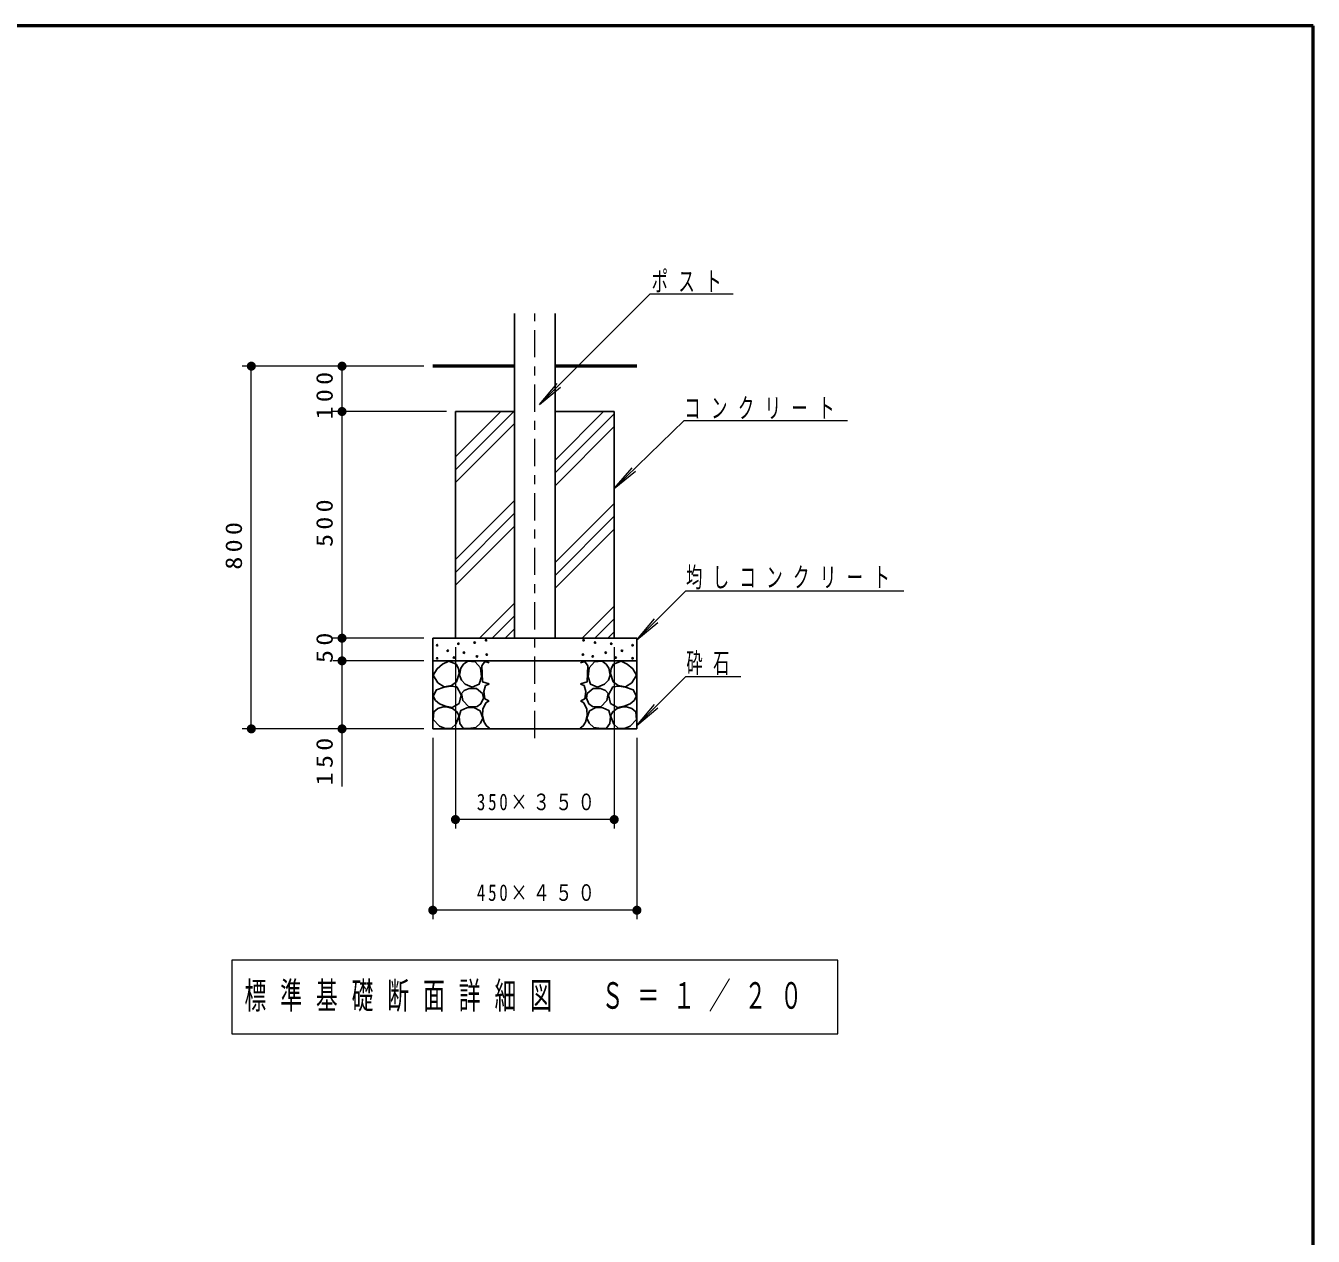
# Model space of a CAD drawing. Units: millimetres on the paper, with parts at other scales. Extents: x -385 to 0, y -594 to 267.
# Drawn here: x -141.9 to 0, y -460.5 to -327 of the extents above; entities that cross this region are included whole.
import ezdxf

# ---------------------------------------------------------------- set-up
doc = ezdxf.new("R2010")
doc.units = ezdxf.units.MM
doc.linetypes.add('USER2', pattern=[6, 3, -1, 1, -1])
doc.layers.add('LY_1', color=7, linetype='Continuous', lineweight=25)
doc.layers.add('LY_2', color=7, linetype='Continuous', lineweight=13)
doc.styles.add('ＭＳ ゴシック', font='')
doc.styles.get('ＭＳ ゴシック').set_extended_font_data('MS Gothic')

# ---------------------------------------------------------------- blocks, each defined once
blk = doc.blocks.new('filled_dot')
at = {"color": 0, "linetype": 'Continuous', "lineweight": -2, "const_width": 1.25}
blk.add_lwpolyline([(-0.625, 0, 1), (0.625, 0, 1)], format="xyb", close=True, dxfattribs=at)

msp = doc.modelspace()

# ---------------------------------------------------------------- linework, layer by layer
at = {"layer": 'LY_1', "lineweight": 13}
for p, q in [((-73.07, -356.559), (-85.282, -368.77)), ((-73.07, -356.559), (-63.921, -356.559)), ((-108.045, -364.544), (-118.045, -364.544)), ((-117.045, -404.544), (-117.045, -364.544)), ((-98.045, -364.544), (-108.045, -364.544)), ((-107.045, -369.544), (-107.045, -364.544)), ((-85.282, -368.77), (-83.353, -366.472)), ((-85.282, -368.77), (-82.984, -366.842)), ((-95.545, -369.544), (-108.045, -369.544)), ((-107.045, -394.544), (-107.045, -369.544)), ((-94.545, -374.559), (-89.53, -369.544)), ((-94.545, -375.974), (-88.116, -369.544)), ((-83.568, -374.896), (-78.216, -369.544)), ((-83.568, -376.31), (-77.045, -369.787)), ((-94.545, -377.388), (-88.023, -370.865)), ((-83.568, -377.724), (-77.045, -371.201)), ((-69.32, -370.534), (-77.045, -378.031)), ((-69.32, -370.534), (-51.32, -370.534)), ((-77.045, -378.031), (-75.082, -375.762)), ((-77.045, -378.031), (-74.718, -376.137)), ((-94.545, -385.873), (-88.023, -379.351)), ((-83.568, -386.209), (-77.045, -379.687)), ((-94.545, -387.287), (-88.023, -380.765)), ((-83.568, -387.623), (-77.045, -381.101)), ((-94.545, -388.701), (-88.023, -382.179)), ((-83.568, -389.038), (-77.045, -382.515)), ((-69.136, -389.315), (-74.545, -394.724)), ((-69.136, -389.315), (-45.136, -389.315)), ((-91.902, -394.544), (-88.023, -390.664)), ((-80.589, -394.544), (-77.045, -391)), ((-90.488, -394.544), (-88.023, -392.078)), ((-79.174, -394.544), (-77.045, -392.415)), ((-74.545, -394.724), (-72.617, -392.426)), ((-74.545, -394.724), (-72.247, -392.796)), ((-89.074, -394.544), (-88.023, -393.493)), ((-77.76, -394.544), (-77.045, -393.829)), ((-98.045, -394.544), (-108.045, -394.544)), ((-107.045, -397.044), (-107.045, -394.544)), ((-94.545, -395.544), (-94.545, -415.544)), ((-77.045, -395.544), (-77.045, -415.544)), ((-98.045, -397.044), (-108.045, -397.044)), ((-107.045, -410.914), (-107.045, -397.044)), ((-69.136, -398.752), (-74.545, -404.161)), ((-69.136, -398.752), (-63.092, -398.752)), ((-74.545, -404.161), (-72.617, -401.862)), ((-74.545, -404.161), (-72.247, -402.232)), ((-108.045, -404.544), (-118.045, -404.544)), ((-98.045, -404.544), (-108.045, -404.544)), ((-97.045, -405.544), (-97.045, -425.544)), ((-74.545, -405.544), (-74.545, -425.544)), ((-77.045, -414.544), (-94.545, -414.544)), ((-74.545, -424.544), (-97.045, -424.544)), ((-119.195, -430.055), (-119.195, -438.188)), ((-52.395, -430.055), (-119.195, -430.055)), ((-52.395, -438.188), (-52.395, -430.055)), ((-119.195, -438.188), (-52.395, -438.188))]:
    msp.add_line(p, q, dxfattribs=at)
at = {"layer": 'LY_1'}
for p, q in [((-88.023, -394.544), (-88.023, -358.737)), ((-83.568, -394.544), (-83.568, -358.737)), ((-94.545, -369.544), (-94.545, -394.544)), ((-88.023, -369.544), (-94.545, -369.544)), ((-77.045, -369.544), (-83.568, -369.544)), ((-77.045, -369.544), (-77.045, -394.544)), ((-97.045, -394.544), (-97.045, -404.544)), ((-74.545, -394.544), (-97.045, -394.544)), ((-74.545, -394.544), (-74.545, -404.544)), ((-74.545, -397.044), (-97.045, -397.044)), ((-74.545, -404.544), (-97.045, -404.544))]:
    msp.add_line(p, q, dxfattribs=at)
at = {"layer": 'LY_1', "linetype": 'USER2', "lineweight": 13}
msp.add_line((-85.795, -405.567), (-85.795, -358.737), dxfattribs=at)
at = {"layer": 'LY_1', "lineweight": 50}
for p, q in [((-88.023, -364.544), (-97.045, -364.544)), ((-74.545, -364.544), (-83.568, -364.544))]:
    msp.add_line(p, q, dxfattribs=at)
at = {"layer": 'LY_1'}
for points in [[(-95.799, -399.904), (-96.47, -399.451), (-96.995, -398.636), (-96.578, -397.912), (-95.981, -397.404), (-95.292, -397.078), (-94.477, -397.423), (-94.208, -397.884), (-94.133, -398.419), (-94.441, -399.342), (-94.966, -399.777)], [(-92.701, -399.962), (-93.477, -399.617), (-93.896, -399.164), (-94.103, -398.603), (-93.952, -397.848), (-93.642, -397.391), (-93.197, -397.093), (-92.355, -397.136), (-91.773, -397.827), (-91.687, -398.797), (-91.946, -399.617)], [(-78.89, -399.962), (-78.113, -399.617), (-77.694, -399.164), (-77.488, -398.603), (-77.639, -397.848), (-77.948, -397.391), (-78.393, -397.093), (-79.235, -397.136), (-79.817, -397.827), (-79.903, -398.797), (-79.644, -399.617)], [(-75.791, -399.904), (-75.121, -399.451), (-74.595, -398.636), (-75.012, -397.912), (-75.61, -397.404), (-76.298, -397.078), (-77.113, -397.423), (-77.382, -397.884), (-77.457, -398.419), (-77.149, -399.342), (-76.624, -399.777)], [(-95.655, -402.041), (-96.288, -401.769), (-96.76, -401.409), (-96.995, -400.936), (-96.651, -400.248), (-95.781, -399.958), (-95.047, -399.823), (-94.405, -399.922), (-93.916, -400.773), (-94.133, -401.733), (-94.912, -402.185)], [(-93.067, -402.119), (-93.714, -401.407), (-93.887, -400.652), (-93.568, -400.297), (-93.046, -400.091), (-92.226, -400.091), (-91.579, -400.652), (-91.471, -401.148), (-91.752, -401.774), (-92.14, -402.076)], [(-78.523, -402.119), (-77.876, -401.407), (-77.703, -400.652), (-78.023, -400.297), (-78.544, -400.091), (-79.364, -400.091), (-80.011, -400.652), (-80.119, -401.148), (-79.839, -401.774), (-79.45, -402.076)], [(-75.936, -402.041), (-75.302, -401.769), (-74.831, -401.409), (-74.595, -400.936), (-74.94, -400.248), (-75.809, -399.958), (-76.543, -399.823), (-77.185, -399.922), (-77.674, -400.773), (-77.457, -401.733), (-76.678, -402.185)], [(-95.673, -404.485), (-96.288, -404.232), (-96.995, -403.526), (-96.922, -402.674), (-96.481, -402.294), (-95.89, -402.131), (-95.374, -402.146), (-94.876, -402.312), (-94.392, -402.652), (-94.133, -403.109), (-94.514, -404.033), (-94.985, -404.467)], [(-94.124, -403.197), (-93.952, -402.507), (-93.305, -402.227), (-92.506, -402.184), (-91.816, -402.572), (-91.514, -403.37), (-91.773, -403.931), (-92.291, -404.405), (-93.11, -404.513), (-93.693, -404.47), (-94.064, -403.938)], [(-77.466, -403.197), (-77.639, -402.507), (-78.286, -402.227), (-79.084, -402.184), (-79.774, -402.572), (-80.076, -403.37), (-79.817, -403.931), (-79.299, -404.405), (-78.48, -404.513), (-77.897, -404.47), (-77.526, -403.938)], [(-75.917, -404.485), (-75.302, -404.232), (-74.595, -403.526), (-74.668, -402.674), (-75.109, -402.294), (-75.7, -402.131), (-76.216, -402.146), (-76.714, -402.312), (-77.198, -402.652), (-77.457, -403.109), (-77.076, -404.033), (-76.606, -404.467)]]:
    msp.add_lwpolyline(points, close=True, dxfattribs=at)
for points in [[(-90.831, -397.26), (-91.302, -397.097), (-91.628, -397.604), (-91.592, -398.419), (-91.556, -399.36), (-90.813, -399.578)], [(-80.759, -397.26), (-80.288, -397.097), (-79.962, -397.604), (-79.998, -398.419), (-80.034, -399.36), (-80.777, -399.578)], [(-90.831, -399.596), (-91.23, -399.777), (-91.411, -400.429), (-91.302, -401.244), (-90.849, -401.461)], [(-80.759, -399.596), (-80.36, -399.777), (-80.179, -400.429), (-80.288, -401.244), (-80.741, -401.461)], [(-90.831, -401.461), (-91.193, -401.678), (-91.538, -402.367), (-91.574, -403.091), (-91.393, -403.815), (-91.139, -404.214), (-90.795, -404.449)], [(-80.759, -401.461), (-80.397, -401.678), (-80.053, -402.367), (-80.016, -403.091), (-80.197, -403.815), (-80.451, -404.214), (-80.795, -404.449)]]:
    msp.add_lwpolyline(points, dxfattribs=at)
for centre in [(-96.561, -395.313), (-95.399, -395.932), (-94.212, -395.158), (-92.431, -395.029), (-91.166, -394.771), (-80.424, -394.771), (-79.159, -395.029), (-77.378, -395.158), (-76.191, -395.932), (-75.029, -395.313), (-96.561, -396.758), (-94.702, -396.681), (-93.618, -396.139), (-92.173, -396.552), (-91.089, -396.345), (-80.501, -396.345), (-79.417, -396.552), (-77.972, -396.139), (-76.888, -396.681), (-75.029, -396.758)]:
    msp.add_circle(centre, 0.0774, dxfattribs=at)
at = {"layer": 'LY_2', "lineweight": 50}
for p, q in [((0, -327), (-385, -327)), ((0, -594), (0, -327))]:
    msp.add_line(p, q, dxfattribs=at)

# ---------------------------------------------------------------- block references
at = {"layer": 'LY_1', "lineweight": 13, "xscale": 0.4, "yscale": 0.4}
for p, rotation in [((-117.045, -364.544), 270), ((-107.045, -364.544), 270), ((-107.045, -369.544), 270), ((-107.045, -369.544), 90), ((-107.045, -394.544), 270), ((-107.045, -394.544), 90), ((-107.045, -397.044), 270), ((-107.045, -397.044), 90), ((-117.045, -404.544), 90), ((-107.045, -404.544), 90), ((-77.045, -414.544), 180), ((-74.545, -424.544), 180)]:
    msp.add_blockref('filled_dot', p, dxfattribs=dict(at, rotation=rotation))
for p in [(-94.545, -414.544), (-97.045, -424.544)]:
    msp.add_blockref('filled_dot', p, dxfattribs=at)

# ---------------------------------------------------------------- texts
at = {"layer": 'LY_1', "style": 'ＭＳ ゴシック'}
for s, insert, char_height, attachment_point in [('\\T1.64;\\W0.6;ポスト', (-72.921, -356.409), 2.199, 7), ('\\T1.64;\\W0.6;コンクリート', (-69.32, -370.384), 2.199, 7), ('\\T1.64;\\W0.6;均しコンクリート', (-69.136, -389.165), 2.199, 7), ('\\T1.64;\\W0.6;砕石', (-69.092, -398.602), 2.199, 7), ('\\T1.32;\\W0.75;350×３５０', (-85.387, -413.544), 1.833, 8), ('\\T1.32;\\W0.75;450×４５０', (-85.387, -423.544), 1.833, 8), ('\\T1.64;\\W0.6;標準基礎断面詳細図\u3000Ｓ＝１／２０', (-117.795, -434.121), 2.933, 4)]:
    msp.add_mtext(s, dxfattribs=dict(at, insert=insert, char_height=char_height, attachment_point=attachment_point))
at = {"layer": 'LY_1', "char_height": 1.833, "attachment_point": 8, "rotation": 90, "style": 'ＭＳ ゴシック'}
for s, insert in [('\\T1.33;\\W1.15;100', (-108.045, -367.561)), ('\\T1.33;\\W1.15;500', (-108.045, -381.627)), ('\\T1.33;\\W1.15;800', (-118.045, -384.127)), ('\\T1.34;\\W1.15;50', (-108.045, -395.366)), ('\\T1.33;\\W1.15;150', (-108.045, -407.914))]:
    msp.add_mtext(s, dxfattribs=dict(at, insert=insert))

doc.saveas('drawing.dxf')
